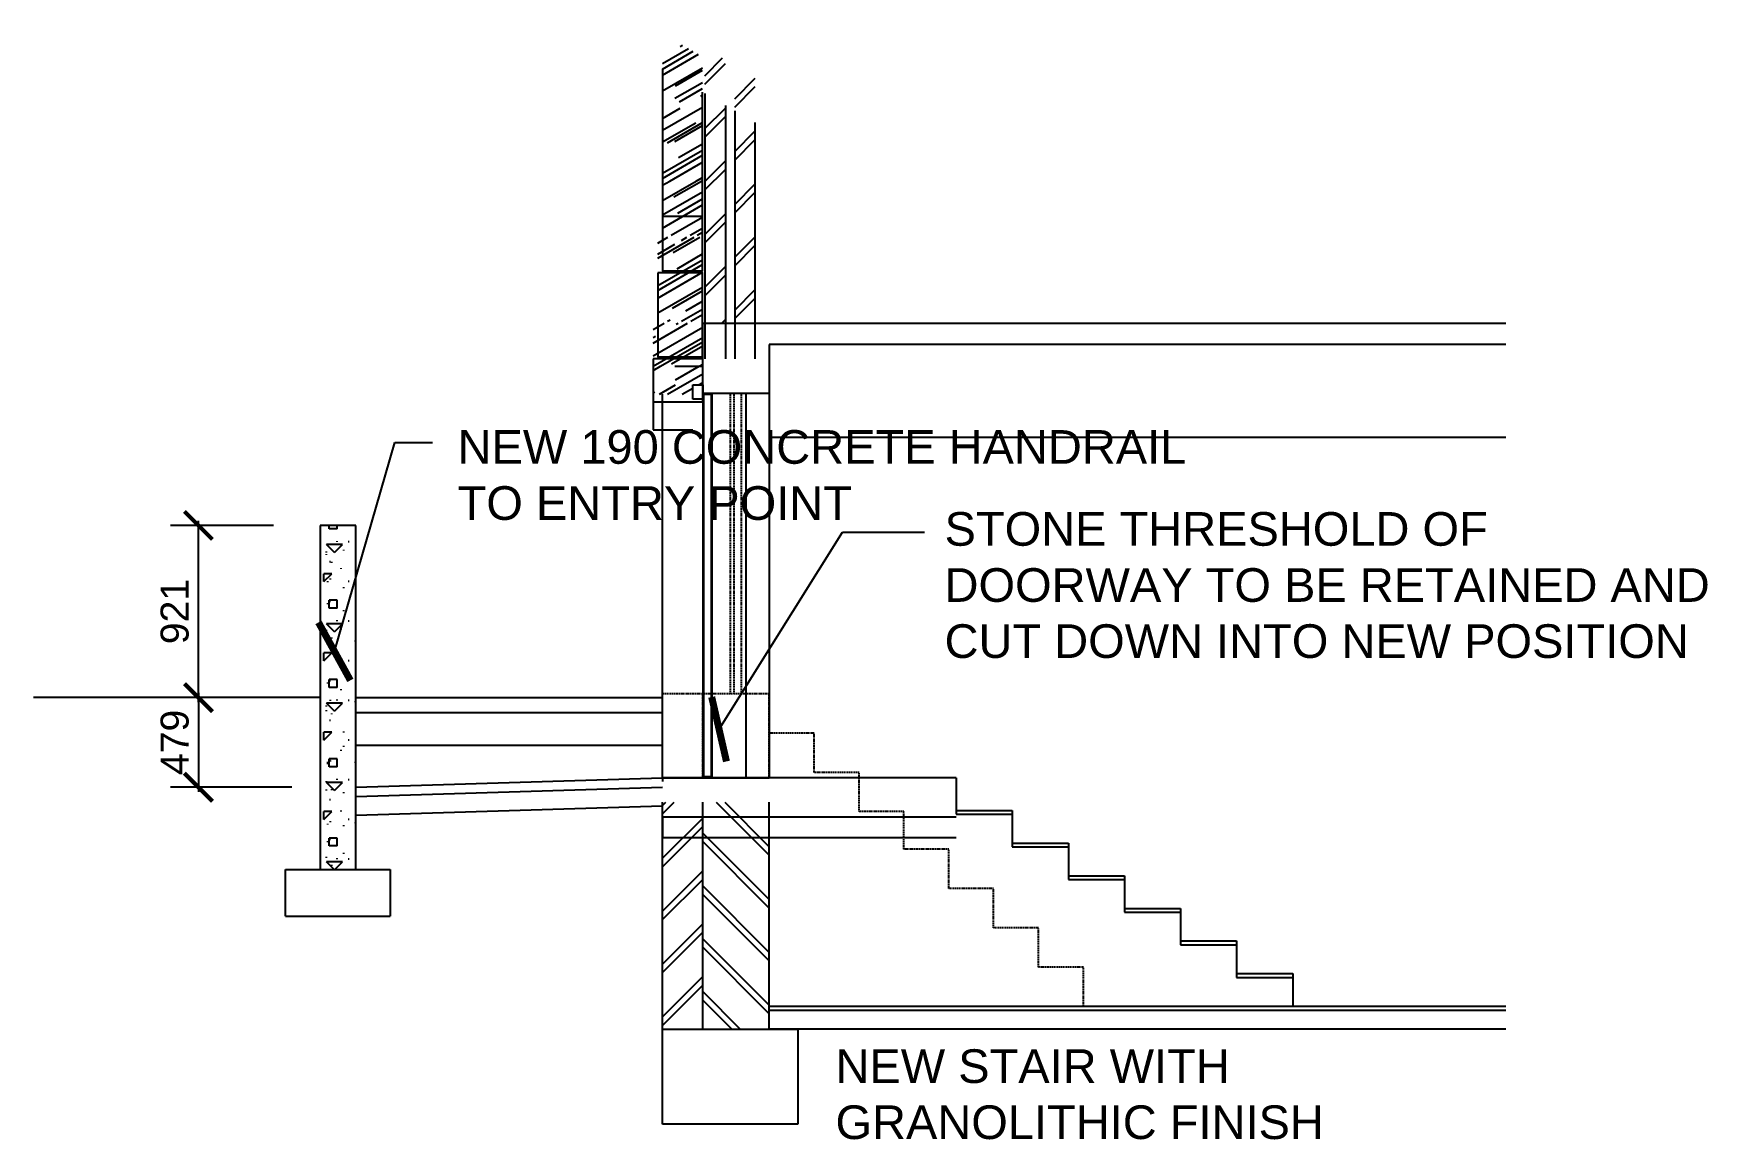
# Model space of a CAD drawing. Header units: millimetres. Extents: x -242071 to 82444, y -53139 to 112036.
# Drawn here: x -242071 to -233117, y -8543 to -2627 of the extents above; entities that cross this region are included whole.
import ezdxf

# ---------------------------------------------------------------- set-up
doc = ezdxf.new("R2010")
doc.units = ezdxf.units.MM
doc.header["$PDSIZE"] = 1
doc.linetypes.add('PDASHED2', pattern=[9.525, 6.35, -3.175])
for name, color, linetype in [('Demolition', 1, 'Continuous'), ('Dimensions_Electrical', 1, 'Continuous'), ('Dimensions_Roof_plan', 1, 'Continuous'), ('Hatch_Roof_plan', 1, 'Continuous'), ('Text_Builders_work', 1, 'Continuous'), ('Text_Roof_plan', 1, 'Continuous'), ('Walls_brick_block_etc', 3, 'Continuous')]:
    doc.layers.add(name, color=color, linetype=linetype)
doc.styles.add('Text_Style_3_d7b89161-017f-4e9d-a07b-0b1ab719bac5', font='freehand')
doc.styles.add('Text_Style_5', font='arial.ttf')
doc.dimstyles.new('$DIM_Caddie', dxfattribs={"dimscale": 100, "dimtxt": 2.5, "dimasz": 3, "dimexe": 3, "dimexo": 0, "dimgap": 1, "dimtad": 1, "dimdec": 0, "dimzin": 0, "dimdsep": 46, "dimtxsty": 'Text_Style_3_d7b89161-017f-4e9d-a07b-0b1ab719bac5', "dimblk": 'ARCHTICK', "dimblk1": 'ARCHTICK', "dimblk2": 'ARCHTICK', "dimcen": 0.4, "dimclrd": 1, "dimclre": 1, "dimclrt": 2, "dimadec": 0, "dimazin": 0, "dimtfac": 0.5, "dimtdec": 0, "dimtix": 1, "dimtmove": 0, "dimatfit": 2, "dimldrblk": 'ARCHTICK', "dimfxl": 7, "dimfxlon": 1, "dimtfillclr": 1, "dimtolj": 1, "dimtzin": 0, "dimlwd": -3, "dimlwe": -3, "dimarcsym": 1})
pattern_1 = [(45, (-476227.76, -8997.2), (-141.42136, 141.42136), []), (45, (-476250.38, -8974.57), (-141.42136, 141.42136), [])]
pattern_2 = [(30, (-238113.88, -4498.6), (178.4675, 249.685), [1905, -254, 635, -127]), (30, (-237999.35, -4359.15), (-194.44, 82.78), [381, -41.91, 762, -95.25]), (30, (-238112.86, -4373.36), (529.378, 403.89), [1016, -177.8, 508, -127])]

# ---------------------------------------------------------------- blocks, each defined once
blk = doc.blocks.new('_ArchTick')
at = {"color": 0, "linetype": 'ByBlock', "const_width": 0.15}
blk.add_lwpolyline([(-0.5, -0.5), (0.5, 0.5)], dxfattribs=at)
blk = doc.blocks.new('*D157')
at = {"layer": 'Defpoints', "color": 0}
for p in [(-241188.7, -5258.6), (-240537.5, -5258.6), (-240537.5, -6179.6)]:
    blk.add_point(p, dxfattribs=at)
at = {"layer": 'Dimensions_Electrical', "color": 1, "linetype": 'Continuous', "lineweight": -3}
for p, q in [((-240787.5, -5258.6), (-241338.7, -5258.6)), ((-241188.7, -6204.6), (-241188.7, -5233.6)), ((-240787.5, -6179.6), (-241338.7, -6179.6))]:
    blk.add_line(p, q, dxfattribs=at)
at = {"layer": 'Dimensions_Electrical', "color": 1, "lineweight": -3, "xscale": 150, "yscale": 150, "zscale": 150}
for p, rotation in [((-241188.7, -5258.6), 90), ((-241188.7, -6179.6), 270)]:
    blk.add_blockref('_ArchTick', p, dxfattribs=dict(at, rotation=rotation))
at = {"layer": 'Dimensions_Electrical', "color": 1, "linetype": 'Continuous', "lineweight": -3, "insert": (-241315.3, -5719.1), "char_height": 150, "attachment_point": 5, "rotation": 90, "style": 'Text_Style_5'}
blk.add_mtext('\\A1;921', dxfattribs=at)
blk = doc.blocks.new('_Open90')
at = {"color": 0, "linetype": 'ByBlock', "lineweight": -2}
for p, q in [((0, 0), (-1, 0)), ((-0.5, 0.5), (0, 0)), ((0, 0), (-0.5, -0.5))]:
    blk.add_line(p, q, dxfattribs=at)
blk = doc.blocks.new('*D179')
at = {"layer": 'Defpoints', "color": 0}
for p in [(-240537.5, -6179.6), (-241188.7, -6658.6), (-240347.5, -6658.6)]:
    blk.add_point(p, dxfattribs=at)
at = {"layer": 'Dimensions_Roof_plan', "color": 1, "linetype": 'Continuous', "lineweight": -3}
for p, q in [((-241188.7, -6154.6), (-241188.7, -6683.6)), ((-240787.5, -6179.6), (-241338.7, -6179.6)), ((-240688.7, -6658.6), (-241338.7, -6658.6))]:
    blk.add_line(p, q, dxfattribs=at)
at = {"layer": 'Dimensions_Roof_plan', "color": 1, "lineweight": -3, "xscale": 150, "yscale": 150, "zscale": 150}
for p, rotation in [((-241188.7, -6179.6), 90), ((-241188.7, -6658.6), 270)]:
    blk.add_blockref('_ArchTick', p, dxfattribs=dict(at, rotation=rotation))
at = {"layer": 'Dimensions_Roof_plan', "color": 1, "linetype": 'Continuous', "lineweight": -3, "insert": (-241315.3, -6419.1), "char_height": 150, "attachment_point": 5, "rotation": 90, "style": 'Text_Style_5'}
blk.add_mtext('\\A1;479', dxfattribs=at)

msp = doc.modelspace()

# ---------------------------------------------------------------- hatches: boundary and pattern name
at = {"linetype": 'Continuous', "lineweight": -3}
h = msp.add_hatch(dxfattribs=at)
h.set_pattern_fill('BRICKPLAN', color=1, scale=200, angle=45, style=0)
h.set_pattern_definition(pattern_1)
h.paths.add_polyline_path([(-238480.5, -2757.8), (-238370.5, -2757.8), (-238370.5, -4176.6), (-238480.5, -4176.6)])
h = msp.add_hatch(dxfattribs=at)
h.set_pattern_fill('BRICKPLAN', color=1, scale=200, angle=45, style=0)
h.set_pattern_definition(pattern_1)
h.paths.add_polyline_path([(-238320.5, -2850.2), (-238210.5, -2850.2), (-238210.5, -4176.6), (-238320.5, -4176.6)])
h = msp.add_hatch(dxfattribs=at)
h.set_pattern_fill('CONCRETE', color=1, scale=100, angle=45, style=0)
h.set_pattern_definition([(90, (-238113.88, -4498.6), (-212.132, 1e-14), [5, -419.264]), (90, (-238078.52, -4420.82), (-212.132, 1e-14), [5, -319.264]), (90, (-238142.16, -4244.04), (-212.132, 1e-14), [5, -400]), (90, (-238014.88, -4258.18), (-212.132, 1e-14), [5, -319.264]), (90, (-238163.38, -4406.67), (-212.132, 1e-14), [5, -419.264]), (90, (-238092.66, -4194.54), (-212.132, 1e-14), [5, -319.264]), (90, (-238170.45, -4130.9), (-212.132, 1e-14), [5, -419.264]), (90, (-237951.24, -4265.25), (-212.132, 1e-14), [5, -319.264]), (90, (-238078.52, -4321.82), (-212.132, 1e-14), [5, -419.264]), (90, (-237937.1, -4251.1), (-212.132, 1e-14), [5, -319.264]), (90, (-237958.31, -4201.61), (-212.132, 1e-14), [5, -400]), (180, (-238071.45, -4442.03), (-3e-14, -212.132), [5, -319.264]), (180, (-238064.38, -4335.96), (-3e-14, -212.132), [5, -419.264]), (180, (-238000.74, -4215.76), (-3e-14, -212.132), [5, -319.264]), (180, (-238113.88, -4427.89), (-3e-14, -212.132), [5, -419.264]), (180, (-238113.88, -4286.47), (-3e-14, -212.132), [5, -319.264]), (180, (-238113.88, -4145.04), (-3e-14, -212.132), [5, -419.264]), (180, (-238078.52, -4038.98), (-3e-14, -212.132), [5, -319.264]), (180, (-237937.1, -4180.4), (-3e-14, -212.132), [5, -419.264]), (180, (-238113.88, -4286.47), (-3e-14, -212.132), [5, -319.264]), (180, (-238099.74, -4357.18), (-3e-14, -212.132), [5, -419.264]), (180, (-237979.53, -4208.68), (-3e-14, -212.132), [5, -319.264]), (45, (-238078.5, -3968.27), (-424.26, 424.26), [30, -570]), (45, (-238078.5, -4392.53), (-424.26, 424.26), [30, -570]), (90, (-238078.52, -4392.53), (-424.264, 3e-14), [21.213, -403.05]), (180, (-238057.3, -4371.3), (-5e-14, -424.264), [21.213, -403.05]), (45, (-238078.5, -3826.85), (-424.26, 424.26), [30, -570]), (45, (-238078.5, -4251.1), (-424.26, 424.26), [30, -570]), (90, (-238078.52, -4251.1), (-424.264, 3e-14), [21.213, -403.05]), (180, (-238057.3, -4229.9), (-5e-14, -424.264), [21.213, -403.05]), (45, (-238184.6, -3791.5), (-424.26, 424.26), [60, -540]), (45, (-238184.6, -4215.76), (-424.26, 424.26), [60, -540]), (90, (-238184.6, -4215.76), (-424.264, 3e-14), [42.426, -381.84]), (180, (-238142.16, -4173.33), (-5e-14, -424.264), [42.426, -381.84]), (45, (-237972.46, -3862.2), (-424.26, 424.26), [60, -540]), (45, (-237972.46, -4286.47), (-424.26, 424.26), [60, -540]), (90, (-237972.46, -4286.47), (-424.264, 3e-14), [42.426, -381.84]), (180, (-237930.03, -4244.04), (-5e-14, -424.264), [42.426, -381.84]), (135, (-238113.9, -3932.9), (-424.26, -424.26), [120, -480]), (135, (-238113.9, -4357.2), (-424.26, -424.26), [120, -480]), (90, (-238113.88, -4357.18), (-424.264, 3e-14), [84.853, -339.41]), (180, (-238113.88, -4272.32), (-5e-14, -424.264), [84.853, -339.41]), (90, (-237901.75, -4003.62), (-424.264, 3e-14), [42.426, -381.84]), (180, (-237901.75, -4003.62), (-5e-14, -424.264), [42.426, -381.84]), (90, (-237944.17, -4003.62), (-424.264, 3e-14), [42.426, -381.84]), (180, (-237901.75, -3961.2), (-5e-14, -424.264), [42.426, -381.838]), (90, (-238043.17, -4215.76), (-424.264, 3e-14), [42.426, -381.84]), (180, (-238043.17, -4215.76), (-5e-14, -424.264), [42.426, -381.84]), (90, (-238085.6, -4215.76), (-424.264, 3e-14), [42.426, -381.84]), (180, (-238043.17, -4173.33), (-5e-14, -424.264), [42.426, -381.84]), (90, (-237724.97, -4038.98), (-424.264, 3e-14), [42.426, -381.838]), (180, (-237724.97, -4038.98), (-5e-14, -424.264), [42.426, -381.838]), (90, (-237767.4, -4038.98), (-424.264, 3e-14), [42.426, -381.838]), (180, (-237724.97, -3996.55), (-5e-14, -424.264), [42.426, -381.838]), (45, (-237915.9, -3706.64), (-424.26, 424.26), [60, -540]), (135, (-237915.9, -3706.64), (-424.26, -424.26), [60, -540]), (45, (-237915.9, -4130.9), (-424.26, 424.26), [60, -540]), (135, (-237915.9, -4130.9), (-424.26, -424.26), [60, -540]), (180, (-237873.46, -4088.48), (-5e-14, -424.264), [84.853, -339.41])])
h.paths.add_polyline_path([(-240537.5, -5258.6), (-240347.5, -5258.6), (-240347.5, -7098.6), (-240537.5, -7098.6)])
h = msp.add_hatch(dxfattribs=at)
h.set_pattern_fill('BRICKPLAN', color=1, scale=200, angle=45, style=0)
h.set_pattern_definition(pattern_1)
h.paths.add_polyline_path([(-238707, -6738.6), (-238491.5, -6738.6), (-238491.5, -7952.6), (-238707, -7952.6)])
h = msp.add_hatch(dxfattribs=at)
h.set_pattern_fill('BRICKPLAN', color=1, scale=200, angle=-45, style=0)
h.set_pattern_definition([(-45, (-238113.88, -4498.6), (141.421, 141.421), []), (-45, (-238091.25, -4475.97), (141.421, 141.421), [])])
h.paths.add_polyline_path([(-238491.5, -6738.6), (-238135.5, -6738.6), (-238135.5, -7952.6), (-238491.5, -7952.6)])
at = {"layer": 'Hatch_Roof_plan', "linetype": 'Continuous', "lineweight": -3}
h = msp.add_hatch(dxfattribs=at)
h.set_pattern_fill('AR-RROOF', color=1, scale=5, angle=30)
h.set_pattern_definition(pattern_2)
h.paths.add_polyline_path([(-238492.5, -3416.6), (-238492.5, -2750.8), (-238707, -2627), (-238707, -3416.6)])
h = msp.add_hatch(dxfattribs=at)
h.set_pattern_fill('AR-RROOF', color=1, scale=5, angle=30)
h.set_pattern_definition(pattern_2)
h.paths.add_polyline_path([(-238492.5, -3706.6), (-238492.5, -3416.6), (-238707, -3416.6), (-238707, -3706.6)])
h = msp.add_hatch(dxfattribs=at)
h.set_pattern_fill('AR-RROOF', color=1, scale=5, angle=30)
h.set_pattern_definition(pattern_2)
h.paths.add_polyline_path([(-238492.5, -4166.6), (-238492.5, -3716.6), (-238732, -3716.6), (-238732, -4166.6)])
h = msp.add_hatch(dxfattribs=at)
h.set_pattern_fill('AR-RROOF', color=1, scale=5, angle=30)
h.set_pattern_definition(pattern_2)
h.paths.add_polyline_path([(-238491.5, -4406.6), (-238491.5, -4176.6), (-238757, -4176.6), (-238757, -4406.6)])
h = msp.add_hatch(dxfattribs=at)
h.set_pattern_fill('AR-RROOF', color=1, scale=5, angle=30)
h.set_pattern_definition(pattern_2)
h.paths.add_polyline_path([(-238543.5, -4556.6), (-238543.5, -4506.6), (-238491.5, -4506.6), (-238491.5, -4406.6), (-238757, -4406.6), (-238757, -4556.6)])

# ---------------------------------------------------------------- linework, layer by layer
at = {"layer": 'Demolition', "color": 2, "linetype": 'Continuous', "lineweight": -3}
for p, q in [((-238543.5, -4506.6), (-238491.5, -4506.6)), ((-238543.5, -4582.6), (-238543.5, -4506.6)), ((-238491.5, -4506.6), (-238491.5, -4582.6)), ((-238491.5, -4582.6), (-238543.5, -4582.6))]:
    msp.add_line(p, q, dxfattribs=at)
at = {"layer": 'Demolition', "color": 8, "linetype": 'PDASHED2', "lineweight": -3}
for p, q in [((-238343.5, -6159.6), (-238343.5, -4553)), ((-238323.5, -6159.6), (-238323.5, -4553)), ((-238283.5, -6159.6), (-238283.5, -4553)), ((-238707, -6608.6), (-238707, -6159.6)), ((-238135.5, -6159.6), (-238707, -6159.6)), ((-238491.5, -6608.6), (-238491.5, -6159.6)), ((-238135.5, -6608.6), (-238135.5, -6159.6)), ((-237895.5, -6369.6), (-238135.5, -6369.6)), ((-237895.5, -6579.6), (-237895.5, -6369.6)), ((-237655.5, -6579.6), (-237895.5, -6579.6)), ((-237655.5, -6789.6), (-237655.5, -6579.6)), ((-237415.5, -6789.6), (-237655.5, -6789.6)), ((-237415.5, -6990.6), (-237415.5, -6789.6)), ((-237175.5, -6990.6), (-237415.5, -6990.6)), ((-237175.5, -7200.6), (-237175.5, -6990.6)), ((-236935.5, -7200.6), (-237175.5, -7200.6)), ((-236935.5, -7410.6), (-236935.5, -7200.6)), ((-236695.5, -7410.6), (-236935.5, -7410.6)), ((-236695.5, -7620.6), (-236695.5, -7410.6)), ((-236455.5, -7620.6), (-236695.5, -7620.6)), ((-236455.5, -7830.6), (-236455.5, -7620.6))]:
    msp.add_line(p, q, dxfattribs=at)
at = {"layer": 'Text_Builders_work', "color": 5, "linetype": 'Continuous', "lineweight": -3}
for p, q in [((-238491.5, -4553), (-238491.5, -4176.6)), ((-238491.5, -4176.6), (-234196.1, -4176.6)), ((-234196.1, -4176.6), (-234196.1, -4176.6)), ((-238135.5, -4290.6), (-238135.5, -4553)), ((-234196.1, -4290.6), (-238135.5, -4290.6)), ((-238135.5, -4553), (-238491.5, -4553)), ((-240537.5, -6179.6), (-242071.2, -6179.6)), ((-240722.5, -7098.6), (-240162.5, -7098.6)), ((-240722.5, -7348.6), (-240722.5, -7098.6)), ((-240162.5, -7098.6), (-240162.5, -7348.6)), ((-240722.5, -7348.6), (-240162.5, -7348.6)), ((-238135.5, -7850.6), (-234196.1, -7850.6)), ((-238135.5, -7952.6), (-238135.5, -7850.6)), ((-238707, -8460.6), (-238707, -7952.6)), ((-238707, -7952.6), (-237983.5, -7952.6)), ((-234196.1, -7952.6), (-238135.5, -7952.6)), ((-237983.5, -7952.6), (-237983.5, -8460.6)), ((-237983.5, -8460.6), (-238707, -8460.6))]:
    msp.add_line(p, q, dxfattribs=at)
at = {"layer": 'Text_Builders_work', "color": 4, "linetype": 'Continuous', "lineweight": -3}
msp.add_line((-238641.5, -4406.6), (-238491.5, -4406.6), dxfattribs=at)
at = {"layer": 'Text_Builders_work', "color": 1, "linetype": 'Continuous', "lineweight": -3}
for p, q in [((-238707, -6608.6), (-238707, -4556.6)), ((-238135.5, -4553), (-238135.5, -6608.6)), ((-240347.5, -6179.6), (-238707, -6179.6)), ((-238707, -6608.6), (-238707, -6628.6)), ((-238135.5, -7830.6), (-234196.1, -7830.6))]:
    msp.add_line(p, q, dxfattribs=at)
at = {"layer": 'Text_Builders_work', "color": 12, "linetype": 'Continuous', "lineweight": -3}
for p, q in [((-238491.5, -4553), (-238491.5, -6608.6)), ((-238486.5, -4558), (-238486.5, -6603.6)), ((-238446.5, -4558), (-238486.5, -4558)), ((-238446.5, -4558), (-238446.5, -6603.6)), ((-238442.5, -4558), (-238442.5, -6603.6)), ((-238442.5, -4558), (-238442.5, -6603.6)), ((-238441.5, -6608.6), (-238441.5, -4553)), ((-238261.5, -4553), (-238261.5, -6608.6)), ((-240347.5, -5258.6), (-240537.5, -5258.6)), ((-240537.5, -5258.6), (-240537.5, -7098.6)), ((-240347.5, -7098.6), (-240347.5, -5258.6)), ((-240347.5, -6258.6), (-238707, -6258.6)), ((-240347.5, -6433.6), (-238707, -6433.6)), ((-240347.5, -6658.6), (-238707, -6608.6)), ((-238707, -6608.6), (-238135.5, -6608.6)), ((-237135.5, -6608.6), (-238707, -6608.6)), ((-238446.5, -6603.6), (-238486.5, -6603.6)), ((-237135.5, -6608.6), (-237135.5, -6803.2)), ((-240347.5, -6708.6), (-238707, -6658.6)), ((-240347.5, -6808.6), (-240347.5, -6708.6)), ((-240347.5, -6808.6), (-238707, -6758.6)), ((-237135.5, -6783.2), (-236835.5, -6783.2)), ((-237135.5, -6803.2), (-236835.5, -6803.2)), ((-236835.5, -6783.2), (-236835.5, -6977.7)), ((-236835.5, -6957.7), (-236535.5, -6957.7)), ((-236835.5, -6977.7), (-236535.5, -6977.7)), ((-236535.5, -6957.7), (-236535.5, -7152.3)), ((-236535.5, -7132.3), (-236235.5, -7132.3)), ((-236535.5, -7152.3), (-236235.5, -7152.3)), ((-236235.5, -7132.3), (-236235.5, -7326.9)), ((-236235.5, -7306.9), (-235935.5, -7306.9)), ((-236235.5, -7326.9), (-235935.5, -7326.9)), ((-235935.5, -7306.9), (-235935.5, -7501.4)), ((-235935.5, -7481.4), (-235635.5, -7481.4)), ((-235935.5, -7501.4), (-235635.5, -7501.4)), ((-235635.5, -7481.4), (-235635.5, -7676)), ((-235635.5, -7656), (-235335.5, -7656)), ((-235635.5, -7676), (-235335.5, -7676)), ((-235335.5, -7656), (-235335.5, -7830.6))]:
    msp.add_line(p, q, dxfattribs=at)
at = {"layer": 'Text_Builders_work', "color": 3, "linetype": 'Continuous', "lineweight": -3}
for p, q in [((-238707, -7952.6), (-238707, -6738.6)), ((-238491.5, -7952.6), (-238491.5, -6738.6)), ((-238135.5, -7850.6), (-238135.5, -6738.6))]:
    msp.add_line(p, q, dxfattribs=at)
at = {"layer": 'Walls_brick_block_etc', "color": 2, "linetype": 'Continuous', "lineweight": -3}
for p, q in [((-238707, -2817.3), (-238707, -3606.9)), ((-238492.5, -3606.9), (-238492.5, -2941.1)), ((-238757, -4596.9), (-238757, -4746.9)), ((-238757, -4746.9), (-238543.5, -4746.9))]:
    msp.add_line(p, q, dxfattribs=at)
at = {"layer": 'Walls_brick_block_etc', "color": 3, "linetype": 'Continuous', "lineweight": -3}
for p, q in [((-238480.5, -2948.1), (-238480.5, -4366.9)), ((-238370.5, -3011.6), (-238370.5, -4366.9)), ((-238320.5, -3040.4), (-238320.5, -4366.9)), ((-238210.5, -4366.9), (-238210.5, -3104))]:
    msp.add_line(p, q, dxfattribs=at)
at = {"layer": 'Walls_brick_block_etc', "color": 1, "linetype": 'Continuous', "lineweight": -3}
msp.add_line((-238135.5, -4785.7), (-234196.1, -4785.7), dxfattribs=at)
at = {"layer": 'Walls_brick_block_etc', "color": 5, "linetype": 'Continuous', "lineweight": -3}
for p, q in [((-237135.5, -6818.9), (-238707, -6818.9)), ((-238707, -6818.9), (-238707, -6928.9)), ((-237135.5, -6928.9), (-238707, -6928.9))]:
    msp.add_line(p, q, dxfattribs=at)
at = {"layer": 'Walls_brick_block_etc', "color": 2, "linetype": 'Continuous', "lineweight": -3}
for points in [[(-238707, -3606.9), (-238707, -3896.9), (-238492.5, -3896.9), (-238492.5, -3606.9)], [(-238732, -3906.9), (-238732, -4356.9), (-238492.5, -4356.9), (-238492.5, -3906.9)], [(-238757, -4366.9), (-238757, -4596.9), (-238491.5, -4596.9), (-238491.5, -4366.9)]]:
    msp.add_lwpolyline(points, close=True, dxfattribs=at)

# ---------------------------------------------------------------- texts
at = {"layer": 'Text_Builders_work', "color": 1, "linetype": 'Continuous', "insert": (-239802.5, -4748.7), "char_height": 180, "attachment_point": 1, "style": 'Text_Style_5'}
msp.add_mtext('NEW 190 CONCRETE HANDRAIL\\PTO ENTRY POINT', dxfattribs=at)
at = {"layer": 'Text_Roof_plan', "color": 1, "linetype": 'Continuous', "char_height": 180, "attachment_point": 1, "style": 'Text_Style_5'}
for s, insert in [('STONE THRESHOLD OF \\PDOORWAY TO BE RETAINED AND \\PCUT DOWN INTO NEW POSITION', (-237197.9, -5187.2)), ('NEW STAIR WITH\\PGRANOLITHIC FINISH', (-237781.3, -8060.8))]:
    msp.add_mtext(s, dxfattribs=dict(at, insert=insert))

# ---------------------------------------------------------------- dimensions: what is measured, and where the dimension line sits
at = {"layer": 'Dimensions_Electrical', "color": 3, "linetype": 'Continuous', "lineweight": -3}
dim = msp.add_linear_dim(base=(-241188.7, -5258.6), p1=(-240537.5, -6179.6), p2=(-240537.5, -5258.6), angle=90, dimstyle='$DIM_Caddie', override={"dimscale": 50, "dimtxt": 3, "dimasz": 3, "dimexe": 3, "dimexo": 5, "dimgap": 1, "dimtad": 1, "dimjust": 0, "dimtih": 0, "dimtoh": 0, "dimdec": 0, "dimlfac": 1, "dimrnd": 0, "dimzin": 12, "dimdsep": 46, "dimlunit": 2, "dimpost": '', "dimtxsty": 'Text_Style_5', "dimblk": 'ArchTick', "dimblk1": 'ArchTick', "dimblk2": 'ArchTick', "dimsah": 0, "dimtsz": 0, "dimcen": 1, "dimdle": 0.5, "dimse1": 0, "dimse2": 0, "dimsd1": 0, "dimsd2": 0, "dimclrd": 1, "dimclre": 1, "dimclrt": 1, "dimaunit": 0, "dimadec": 0, "dimazin": 0, "dimtol": 0, "dimlim": 0, "dimtp": 0, "dimtm": 0, "dimtfac": 1, "dimtdec": 0, "dimtix": 1, "dimtofl": 1, "dimtmove": 0, "dimatfit": 0, "dimldrblk": 'Open90', "dimfxl": 10, "dimfxlon": 1, "dimtvp": 0, "dimtfill": 0, "dimtfillclr": 1, "dimfrac": 0, "dimtolj": 1, "dimtzin": 0, "dimlwd": 65533, "dimlwe": 65533, "dimarcsym": 1}, dxfattribs=at)
dim.commit()
dim.dimension.update_dxf_attribs({"geometry": '*D157', "text_midpoint": (-241315.3, -5719.1)})
at = {"layer": 'Dimensions_Roof_plan', "color": 12, "linetype": 'Continuous', "lineweight": -3}
dim = msp.add_linear_dim(base=(-241188.7, -6658.6), p1=(-240537.5, -6179.6), p2=(-240347.5, -6658.6), angle=270, dimstyle='$DIM_Caddie', override={"dimscale": 50, "dimtxt": 3, "dimasz": 3, "dimexe": 3, "dimexo": 5, "dimgap": 1, "dimtad": 1, "dimjust": 0, "dimtih": 0, "dimtoh": 0, "dimdec": 0, "dimlfac": 1, "dimrnd": 0, "dimzin": 12, "dimdsep": 46, "dimlunit": 2, "dimpost": '', "dimtxsty": 'Text_Style_5', "dimblk": 'ArchTick', "dimblk1": 'ArchTick', "dimblk2": 'ArchTick', "dimsah": 0, "dimtsz": 0, "dimcen": 1, "dimdle": 0.5, "dimse1": 0, "dimse2": 0, "dimsd1": 0, "dimsd2": 0, "dimclrd": 1, "dimclre": 1, "dimclrt": 1, "dimaunit": 0, "dimadec": 0, "dimazin": 0, "dimtol": 0, "dimlim": 0, "dimtp": 0, "dimtm": 0, "dimtfac": 1, "dimtdec": 0, "dimtix": 1, "dimtofl": 1, "dimtmove": 0, "dimatfit": 0, "dimldrblk": 'Open90', "dimfxl": 10, "dimfxlon": 1, "dimtvp": 0, "dimtfill": 0, "dimtfillclr": 1, "dimfrac": 0, "dimtolj": 1, "dimtzin": 0, "dimlwd": 65533, "dimlwe": 65533, "dimarcsym": 1}, dxfattribs=at)
dim.commit()
dim.dimension.update_dxf_attribs({"geometry": '*D179', "text_midpoint": (-241315.3, -6419.1)})

# ---------------------------------------------------------------- leaders
at = {"layer": 'Text_Roof_plan', "color": 12, "linetype": 'Continuous', "lineweight": -3}
for points in [[(-240461.3, -5932.4), (-240137.5, -4815.7), (-239936.5, -4815.7)], [(-238404, -6348.6), (-237742.9, -5294.4), (-237305.1, -5294.4)]]:
    msp.add_leader(points, dimstyle='$DIM_Caddie', override={"dimscale": 100, "dimasz": 2.5, "dimclrd": 1}, dxfattribs=at)

doc.saveas('drawing.dxf')
